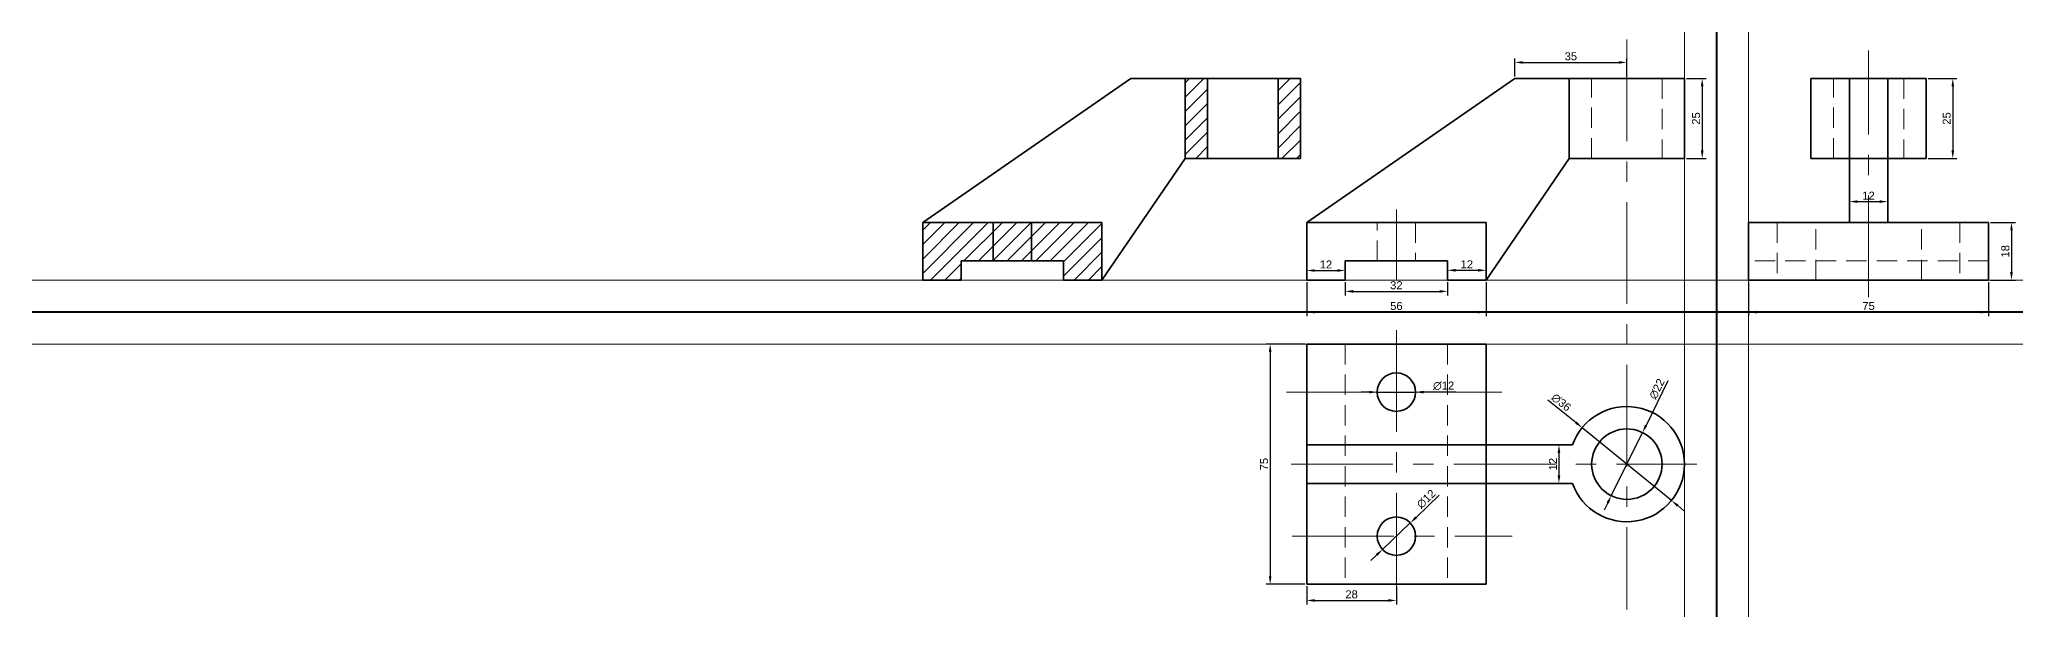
# Model space of a CAD drawing. Header units: millimetres. Extents: x 2450 to 7334, y 2362 to 2656.
# Drawn here: x 5509 to 6126, y 2393 to 2571 of the extents above; entities that cross this region are included whole.
import ezdxf

# ---------------------------------------------------------------- set-up
doc = ezdxf.new("R2010")
doc.units = ezdxf.units.MM
doc.linetypes.add('CENTER', pattern=[50.8, 31.75, -6.35, 6.35, -6.35])
doc.linetypes.add('HIDDEN', pattern=[9.525, 6.35, -3.175])
for name, color, linetype, lineweight in [('Centre line', 1, 'CENTER', 20), ('Constructn line', 251, 'Continuous', 9), ('Dimension line', 6, 'Continuous', 15), ('Hidden line', 3, 'HIDDEN', 20), ('Object line', 7, 'Continuous', 35), ('XY axis', 2, 'Continuous', 40)]:
    doc.layers.add(name, color=color, linetype=linetype, lineweight=lineweight)
doc.styles.get("Standard").update_dxf_attribs({"font": ''})
doc.styles.get('Standard').set_extended_font_data('Arial')
doc.dimstyles.new('ISO-25', dxfattribs={"dimtxt": 2.5, "dimasz": 2.5, "dimexe": 1.25, "dimexo": 0.625, "dimtad": 1, "dimtxsty": 'Standard', "dimcen": 2.5, "dimadec": 0, "dimazin": 0, "dimtfac": 1, "dimtmove": 0, "dimatfit": 3, "dimfxl": 1, "dimarcsym": 0})

# ---------------------------------------------------------------- blocks, each defined once
blk = doc.blocks.new('*D30')
at = {"layer": 'Defpoints', "color": 0, "transparency": 16777216}
for p in [(5904.86, 2496.02), (5916.86, 2499.02), (5916.86, 2496.02)]:
    blk.add_point(p, dxfattribs=at)
at = {"layer": 'Dimension line', "color": 0, "lineweight": -2, "transparency": 16777216}
for p, q in [((5904.86, 2496.64), (5904.86, 2500.27)), ((5916.86, 2496.64), (5916.86, 2500.27)), ((5907.36, 2499.02), (5914.36, 2499.02))]:
    blk.add_line(p, q, dxfattribs=at)
at = {"layer": 'Dimension line', "color": 0, "transparency": 16777216}
for points in [[(5907.36, 2499.44), (5907.36, 2498.6), (5904.86, 2499.02)], [(5914.36, 2499.44), (5914.36, 2498.6), (5916.86, 2499.02)]]:
    blk.add_solid(points, dxfattribs=at)
at = {"layer": 'Dimension line', "color": 0, "transparency": 16777216, "insert": (5910.86, 2500.9), "char_height": 2.5, "attachment_point": 5}
blk.add_mtext('12', dxfattribs=at)
blk = doc.blocks.new('*D31')
at = {"layer": 'Defpoints', "color": 0, "transparency": 16777216}
for p in [(5948.86, 2496.02), (5960.86, 2499.08), (5960.86, 2496.02)]:
    blk.add_point(p, dxfattribs=at)
at = {"layer": 'Dimension line', "color": 0, "lineweight": -2, "transparency": 16777216}
for p, q in [((5948.86, 2496.64), (5948.86, 2500.33)), ((5960.86, 2496.64), (5960.86, 2500.33)), ((5951.36, 2499.08), (5958.36, 2499.08))]:
    blk.add_line(p, q, dxfattribs=at)
at = {"layer": 'Dimension line', "color": 0, "transparency": 16777216}
for points in [[(5951.36, 2499.5), (5951.36, 2498.66), (5948.86, 2499.08)], [(5958.36, 2499.5), (5958.36, 2498.66), (5960.86, 2499.08)]]:
    blk.add_solid(points, dxfattribs=at)
at = {"layer": 'Dimension line', "color": 0, "transparency": 16777216, "insert": (5954.86, 2500.96), "char_height": 2.5, "attachment_point": 5}
blk.add_mtext('12', dxfattribs=at)
blk = doc.blocks.new('*D32')
at = {"layer": 'Defpoints', "color": 0, "transparency": 16777216}
for p in [(5916.86, 2496.02), (5948.86, 2496.02), (5948.86, 2492.5)]:
    blk.add_point(p, dxfattribs=at)
at = {"layer": 'Dimension line', "color": 0, "lineweight": -2, "transparency": 16777216}
for p, q in [((5916.86, 2495.39), (5916.86, 2491.25)), ((5948.86, 2495.39), (5948.86, 2491.25)), ((5919.36, 2492.5), (5946.36, 2492.5))]:
    blk.add_line(p, q, dxfattribs=at)
at = {"layer": 'Dimension line', "color": 0, "transparency": 16777216}
for points in [[(5919.36, 2492.91), (5919.36, 2492.08), (5916.86, 2492.5)], [(5946.36, 2492.91), (5946.36, 2492.08), (5948.86, 2492.5)]]:
    blk.add_solid(points, dxfattribs=at)
at = {"layer": 'Dimension line', "color": 0, "transparency": 16777216, "insert": (5932.86, 2494.4), "char_height": 2.5, "attachment_point": 5}
blk.add_mtext('32', dxfattribs=at)
blk = doc.blocks.new('*D33')
at = {"layer": 'Defpoints', "color": 0, "transparency": 16777216}
for p in [(5904.86, 2496.02), (5960.86, 2496.02), (5960.86, 2486.02)]:
    blk.add_point(p, dxfattribs=at)
at = {"layer": 'Dimension line', "color": 0, "lineweight": -2, "transparency": 16777216}
for p, q in [((5904.86, 2495.39), (5904.86, 2484.77)), ((5960.86, 2495.39), (5960.86, 2484.77)), ((5907.36, 2486.02), (5958.36, 2486.02))]:
    blk.add_line(p, q, dxfattribs=at)
at = {"layer": 'Dimension line', "color": 0, "transparency": 16777216}
for points in [[(5907.36, 2486.44), (5907.36, 2485.6), (5904.86, 2486.02)], [(5958.36, 2486.44), (5958.36, 2485.6), (5960.86, 2486.02)]]:
    blk.add_solid(points, dxfattribs=at)
at = {"layer": 'Dimension line', "color": 0, "transparency": 16777216, "insert": (5932.86, 2487.92), "char_height": 2.5, "attachment_point": 5}
blk.add_mtext('56', dxfattribs=at)
blk = doc.blocks.new('*D34')
at = {"layer": 'Defpoints', "color": 0, "transparency": 16777216}
for p in [(6022.86, 2559.02), (6022.86, 2534.02), (6028.39, 2534.02)]:
    blk.add_point(p, dxfattribs=at)
at = {"layer": 'Dimension line', "color": 0, "lineweight": -2, "transparency": 16777216}
for p, q in [((6023.48, 2559.02), (6029.64, 2559.02)), ((6028.39, 2556.52), (6028.39, 2536.52)), ((6023.48, 2534.02), (6029.64, 2534.02))]:
    blk.add_line(p, q, dxfattribs=at)
at = {"layer": 'Dimension line', "color": 0, "transparency": 16777216}
for points in [[(6027.97, 2556.52), (6028.81, 2556.52), (6028.39, 2559.02)], [(6027.97, 2536.52), (6028.81, 2536.52), (6028.39, 2534.02)]]:
    blk.add_solid(points, dxfattribs=at)
at = {"layer": 'Dimension line', "color": 0, "transparency": 16777216, "insert": (6026.49, 2546.52), "char_height": 2.5, "attachment_point": 5, "rotation": 90}
blk.add_mtext('25', dxfattribs=at)
blk = doc.blocks.new('*D35')
at = {"layer": 'Defpoints', "color": 0, "transparency": 16777216}
for p in [(6004.86, 2564.03), (5969.86, 2559.02), (6004.86, 2559.02)]:
    blk.add_point(p, dxfattribs=at)
at = {"layer": 'Dimension line', "color": 0, "lineweight": -2, "transparency": 16777216}
for p, q in [((5969.86, 2559.64), (5969.86, 2565.28)), ((5972.36, 2564.03), (6002.36, 2564.03)), ((6004.86, 2559.64), (6004.86, 2565.28))]:
    blk.add_line(p, q, dxfattribs=at)
at = {"layer": 'Dimension line', "color": 0, "transparency": 16777216}
for points in [[(5972.36, 2564.45), (5972.36, 2563.62), (5969.86, 2564.03)], [(6002.36, 2564.45), (6002.36, 2563.62), (6004.86, 2564.03)]]:
    blk.add_solid(points, dxfattribs=at)
at = {"layer": 'Dimension line', "color": 0, "transparency": 16777216, "insert": (5987.36, 2565.93), "char_height": 2.5, "attachment_point": 5}
blk.add_mtext('35', dxfattribs=at)
blk = doc.blocks.new('*D36')
at = {"layer": 'Defpoints', "color": 0, "transparency": 16777216}
for p in [(6042.86, 2496.02), (6117.86, 2496.02), (6117.86, 2486.02)]:
    blk.add_point(p, dxfattribs=at)
at = {"layer": 'Dimension line', "color": 0, "lineweight": -2, "transparency": 16777216}
for p, q in [((6042.86, 2495.39), (6042.86, 2484.77)), ((6117.86, 2495.39), (6117.86, 2484.77)), ((6045.36, 2486.02), (6115.36, 2486.02))]:
    blk.add_line(p, q, dxfattribs=at)
at = {"layer": 'Dimension line', "color": 0, "transparency": 16777216}
for points in [[(6045.36, 2486.44), (6045.36, 2485.6), (6042.86, 2486.02)], [(6115.36, 2486.44), (6115.36, 2485.6), (6117.86, 2486.02)]]:
    blk.add_solid(points, dxfattribs=at)
at = {"layer": 'Dimension line', "color": 0, "transparency": 16777216, "insert": (6080.36, 2487.92), "char_height": 2.5, "attachment_point": 5}
blk.add_mtext('75', dxfattribs=at)
blk = doc.blocks.new('*D37')
at = {"layer": 'Defpoints', "color": 0, "transparency": 16777216}
for p in [(6117.86, 2514.02), (6117.86, 2496.02), (6125.01, 2496.02)]:
    blk.add_point(p, dxfattribs=at)
at = {"layer": 'Dimension line', "color": 0, "lineweight": -2, "transparency": 16777216}
for p, q in [((6118.48, 2514.02), (6126.26, 2514.02)), ((6125.01, 2511.52), (6125.01, 2498.52)), ((6118.48, 2496.02), (6126.26, 2496.02))]:
    blk.add_line(p, q, dxfattribs=at)
at = {"layer": 'Dimension line', "color": 0, "transparency": 16777216}
for points in [[(6124.59, 2511.52), (6125.43, 2511.52), (6125.01, 2514.02)], [(6124.59, 2498.52), (6125.43, 2498.52), (6125.01, 2496.02)]]:
    blk.add_solid(points, dxfattribs=at)
at = {"layer": 'Dimension line', "color": 0, "transparency": 16777216, "insert": (6123.11, 2505.02), "char_height": 2.5, "attachment_point": 5, "rotation": 90}
blk.add_mtext('18', dxfattribs=at)
blk = doc.blocks.new('*D38')
at = {"layer": 'Defpoints', "color": 0, "transparency": 16777216}
for p in [(6086.36, 2520.54), (6074.36, 2514.02), (6086.36, 2514.02)]:
    blk.add_point(p, dxfattribs=at)
at = {"layer": 'Dimension line', "color": 0, "lineweight": -2, "transparency": 16777216}
for p, q in [((6074.36, 2514.64), (6074.36, 2521.79)), ((6076.86, 2520.54), (6083.86, 2520.54)), ((6086.36, 2514.64), (6086.36, 2521.79))]:
    blk.add_line(p, q, dxfattribs=at)
at = {"layer": 'Dimension line', "color": 0, "transparency": 16777216}
for points in [[(6076.86, 2520.96), (6076.86, 2520.13), (6074.36, 2520.54)], [(6083.86, 2520.96), (6083.86, 2520.13), (6086.36, 2520.54)]]:
    blk.add_solid(points, dxfattribs=at)
at = {"layer": 'Dimension line', "color": 0, "transparency": 16777216, "insert": (6080.36, 2522.42), "char_height": 2.5, "attachment_point": 5}
blk.add_mtext('12', dxfattribs=at)
blk = doc.blocks.new('*D39')
at = {"layer": 'Defpoints', "color": 0, "transparency": 16777216}
for p in [(6098.36, 2559.02), (6098.36, 2534.02), (6106.68, 2534.02)]:
    blk.add_point(p, dxfattribs=at)
at = {"layer": 'Dimension line', "color": 0, "lineweight": -2, "transparency": 16777216}
for p, q in [((6098.98, 2559.02), (6107.93, 2559.02)), ((6106.68, 2556.52), (6106.68, 2536.52)), ((6098.98, 2534.02), (6107.93, 2534.02))]:
    blk.add_line(p, q, dxfattribs=at)
at = {"layer": 'Dimension line', "color": 0, "transparency": 16777216}
for points in [[(6106.26, 2556.52), (6107.09, 2556.52), (6106.68, 2559.02)], [(6106.26, 2536.52), (6107.09, 2536.52), (6106.68, 2534.02)]]:
    blk.add_solid(points, dxfattribs=at)
at = {"layer": 'Dimension line', "color": 0, "transparency": 16777216, "insert": (6104.78, 2546.52), "char_height": 2.5, "attachment_point": 5, "rotation": 90}
blk.add_mtext('25', dxfattribs=at)
blk = doc.blocks.new('*D40')
at = {"layer": 'Defpoints', "color": 0, "transparency": 16777216}
for p in [(5926.86, 2461.02), (5938.86, 2461.02)]:
    blk.add_point(p, dxfattribs=at)
at = {"layer": 'Dimension line', "color": 0, "lineweight": -2, "transparency": 16777216}
for p, q in [((5924.36, 2461.02), (5921.86, 2461.02)), ((5926.86, 2461.02), (5938.86, 2461.02)), ((5951.39, 2461.02), (5941.36, 2461.02))]:
    blk.add_line(p, q, dxfattribs=at)
at = {"layer": 'Dimension line', "color": 0, "transparency": 16777216}
for points in [[(5924.36, 2461.44), (5924.36, 2460.6), (5926.86, 2461.02)], [(5941.36, 2461.44), (5941.36, 2460.6), (5938.86, 2461.02)]]:
    blk.add_solid(points, dxfattribs=at)
at = {"layer": 'Dimension line', "color": 0, "transparency": 16777216, "insert": (5947.62, 2462.99), "char_height": 2.5, "attachment_point": 5}
blk.add_mtext('∅12', dxfattribs=at)
blk = doc.blocks.new('*D41')
at = {"layer": 'Defpoints', "color": 0, "transparency": 16777216}
for p in [(5937.2, 2420.16), (5928.52, 2411.88)]:
    blk.add_point(p, dxfattribs=at)
at = {"layer": 'Dimension line', "color": 0, "lineweight": -2, "transparency": 16777216}
for p, q in [((5946.27, 2428.8), (5939.01, 2421.89)), ((5928.52, 2411.88), (5937.2, 2420.16)), ((5926.71, 2410.15), (5924.9, 2408.43))]:
    blk.add_line(p, q, dxfattribs=at)
at = {"layer": 'Dimension line', "color": 0, "transparency": 16777216}
for points in [[(5938.72, 2422.19), (5939.3, 2421.58), (5937.2, 2420.16)], [(5926.42, 2410.45), (5927, 2409.85), (5928.52, 2411.88)]]:
    blk.add_solid(points, dxfattribs=at)
at = {"layer": 'Dimension line', "color": 0, "transparency": 16777216, "insert": (5942.18, 2427.63), "char_height": 2.5, "attachment_point": 5, "rotation": 43.64251}
blk.add_mtext('∅12', dxfattribs=at)
blk = doc.blocks.new('*D42')
at = {"layer": 'Defpoints', "color": 0, "transparency": 16777216}
for p in [(6009.74, 2448.38), (5999.98, 2428.66)]:
    blk.add_point(p, dxfattribs=at)
at = {"layer": 'Dimension line', "color": 0, "lineweight": -2, "transparency": 16777216}
for p, q in [((6017.71, 2464.51), (6010.84, 2450.62)), ((5999.98, 2428.66), (6009.74, 2448.38)), ((5998.88, 2426.42), (5997.77, 2424.18))]:
    blk.add_line(p, q, dxfattribs=at)
at = {"layer": 'Dimension line', "color": 0, "transparency": 16777216}
for points in [[(6010.47, 2450.8), (6011.22, 2450.44), (6009.74, 2448.38)], [(5998.5, 2426.6), (5999.25, 2426.23), (5999.98, 2428.66)]]:
    blk.add_solid(points, dxfattribs=at)
at = {"layer": 'Dimension line', "color": 0, "transparency": 16777216, "insert": (6014.27, 2462.01), "char_height": 2.5, "attachment_point": 5, "rotation": 63.69013}
blk.add_mtext('∅22', dxfattribs=at)
blk = doc.blocks.new('*D43')
at = {"layer": 'Defpoints', "color": 0, "transparency": 16777216}
for p in [(5990.91, 2449.9), (6018.81, 2427.14)]:
    blk.add_point(p, dxfattribs=at)
at = {"layer": 'Dimension line', "color": 0, "lineweight": -2, "transparency": 16777216}
for p, q in [((5980.17, 2458.66), (5988.97, 2451.48)), ((6018.81, 2427.14), (5990.91, 2449.9)), ((6020.75, 2425.56), (6022.68, 2423.98))]:
    blk.add_line(p, q, dxfattribs=at)
at = {"layer": 'Dimension line', "color": 0, "transparency": 16777216}
for points in [[(5989.24, 2451.8), (5988.71, 2451.15), (5990.91, 2449.9)], [(6021.01, 2425.88), (6020.48, 2425.24), (6018.81, 2427.14)]]:
    blk.add_solid(points, dxfattribs=at)
at = {"layer": 'Dimension line', "color": 0, "transparency": 16777216, "insert": (5984.34, 2457.8), "char_height": 2.5, "attachment_point": 5, "rotation": 320.79759}
blk.add_mtext('∅36', dxfattribs=at)
blk = doc.blocks.new('*D44')
at = {"layer": 'Defpoints', "color": 0, "transparency": 16777216}
for p in [(5904.86, 2476.02), (5893.43, 2401.02), (5904.86, 2401.02)]:
    blk.add_point(p, dxfattribs=at)
at = {"layer": 'Dimension line', "color": 0, "lineweight": -2, "transparency": 16777216}
for p, q in [((5904.23, 2476.02), (5892.18, 2476.02)), ((5893.43, 2473.52), (5893.43, 2403.52)), ((5904.23, 2401.02), (5892.18, 2401.02))]:
    blk.add_line(p, q, dxfattribs=at)
at = {"layer": 'Dimension line', "color": 0, "transparency": 16777216}
for points in [[(5893.01, 2473.52), (5893.85, 2473.52), (5893.43, 2476.02)], [(5893.01, 2403.52), (5893.85, 2403.52), (5893.43, 2401.02)]]:
    blk.add_solid(points, dxfattribs=at)
at = {"layer": 'Dimension line', "color": 0, "transparency": 16777216, "insert": (5891.53, 2438.52), "char_height": 2.5, "attachment_point": 5, "rotation": 90}
blk.add_mtext('75', dxfattribs=at)
blk = doc.blocks.new('*D46')
at = {"layer": 'Defpoints', "color": 0, "transparency": 16777216}
for p in [(5983.65, 2444.52), (5983.65, 2432.52), (5983.65, 2432.52)]:
    blk.add_point(p, dxfattribs=at)
at = {"layer": 'Dimension line', "color": 0, "lineweight": -2, "transparency": 16777216}
for p, q in [((5984.27, 2444.52), (5984.9, 2444.52)), ((5983.65, 2442.02), (5983.65, 2435.02)), ((5984.27, 2432.52), (5984.9, 2432.52))]:
    blk.add_line(p, q, dxfattribs=at)
at = {"layer": 'Dimension line', "color": 0, "transparency": 16777216}
for points in [[(5983.23, 2442.02), (5984.06, 2442.02), (5983.65, 2444.52)], [(5983.23, 2435.02), (5984.06, 2435.02), (5983.65, 2432.52)]]:
    blk.add_solid(points, dxfattribs=at)
at = {"layer": 'Dimension line', "color": 0, "transparency": 16777216, "insert": (5981.77, 2438.52), "char_height": 2.5, "attachment_point": 5, "rotation": 90}
blk.add_mtext('12', dxfattribs=at)
blk = doc.blocks.new('*D47')
at = {"layer": 'Defpoints', "color": 0, "transparency": 16777216}
for p in [(5904.86, 2401.02), (5932.86, 2401.02), (5932.86, 2395.94)]:
    blk.add_point(p, dxfattribs=at)
at = {"layer": 'Dimension line', "color": 0, "lineweight": -2, "transparency": 16777216}
for p, q in [((5904.86, 2400.39), (5904.86, 2394.69)), ((5907.36, 2395.94), (5930.36, 2395.94)), ((5932.86, 2400.39), (5932.86, 2394.69))]:
    blk.add_line(p, q, dxfattribs=at)
at = {"layer": 'Dimension line', "color": 0, "transparency": 16777216}
for points in [[(5907.36, 2396.36), (5907.36, 2395.52), (5904.86, 2395.94)], [(5930.36, 2396.36), (5930.36, 2395.52), (5932.86, 2395.94)]]:
    blk.add_solid(points, dxfattribs=at)
at = {"layer": 'Dimension line', "color": 0, "transparency": 16777216, "insert": (5918.86, 2397.84), "char_height": 2.5, "attachment_point": 5}
blk.add_mtext('28', dxfattribs=at)

msp = doc.modelspace()

# ---------------------------------------------------------------- hatches: boundary and pattern name
at = {"layer": 'Object line'}
h = msp.add_hatch(dxfattribs=at)
h.set_pattern_fill('ANSI31', color=256)
h.paths.add_polyline_path([(5873.888, 2559.019), (5866.888, 2559.019), (5866.888, 2534.019), (5873.888, 2534.019)])
h.paths.add_polyline_path([(5902.888, 2559.019), (5895.888, 2559.019), (5895.888, 2534.019), (5902.888, 2534.019)])
h.paths.add_polyline_path([(5840.888, 2514.019), (5818.888, 2514.019), (5818.888, 2502.019), (5828.888, 2502.019), (5828.888, 2496.019), (5840.888, 2496.019)])
h.paths.add_polyline_path([(5818.888, 2514.019), (5812.888, 2514.019), (5806.888, 2514.019), (5806.888, 2502.019), (5818.888, 2502.019)])
h.paths.add_polyline_path([(5806.888, 2514.019), (5784.888, 2514.019), (5784.888, 2496.019), (5796.888, 2496.019), (5796.888, 2502.019), (5806.888, 2502.019)])

# ---------------------------------------------------------------- linework, layer by layer
at = {"layer": 'Centre line'}
for p, q in [((6004.86, 2571.185), (6004.86, 2393.112)), ((6080.36, 2490.736), (6080.36, 2567.783)), ((5932.86, 2496.019), (5932.86, 2518.029)), ((5932.86, 2496.019), (5932.86, 2518.029)), ((5812.888, 2496.019), (5812.888, 2496.019)), ((5932.86, 2480.408), (5932.86, 2395.939)), ((5898.555, 2461.019), (5965.796, 2461.019)), ((5899.971, 2438.519), (6026.667, 2438.519)), ((5900.325, 2416.019), (5968.981, 2416.019))]:
    msp.add_line(p, q, dxfattribs=at)
at = {"layer": 'Constructn line'}
for p, q in [((3837.958, 2496.019), (5904.86, 2496.019)), ((5796.888, 2496.019), (5828.888, 2496.019)), ((5916.86, 2496.019), (5948.86, 2496.019)), ((5916.86, 2496.019), (5948.86, 2496.019))]:
    msp.add_line(p, q, dxfattribs=at)
for p in [(6022.86, 2767.912), (6042.86, 2767.912)]:
    msp.add_xline(p, (0, -1), dxfattribs=at)
for p in [(5960.86, 2496.019), (3837.958, 2476.019)]:
    msp.add_ray(p, (1, 0), dxfattribs=at)
at = {"layer": 'Hidden line'}
for p, q in [((5993.86, 2534.019), (5993.86, 2559.019)), ((5993.86, 2534.019), (5993.86, 2559.019)), ((6015.86, 2559.019), (6015.86, 2534.019)), ((6015.86, 2559.019), (6015.86, 2534.019)), ((6069.36, 2534.019), (6069.36, 2559.019)), ((6091.36, 2559.019), (6091.36, 2534.019)), ((5926.86, 2502.019), (5926.86, 2514.019)), ((5926.86, 2502.019), (5926.86, 2514.019)), ((5938.86, 2514.019), (5938.86, 2502.019)), ((5938.86, 2514.019), (5938.86, 2502.019)), ((6051.86, 2514.019), (6051.86, 2496.019)), ((6063.86, 2496.019), (6063.86, 2514.019)), ((6096.86, 2496.019), (6096.86, 2514.019)), ((6108.86, 2514.019), (6108.86, 2496.019)), ((6117.86, 2502.019), (6042.86, 2502.019)), ((5916.86, 2476.019), (5916.86, 2401.019)), ((5948.86, 2476.019), (5948.86, 2401.019))]:
    msp.add_line(p, q, dxfattribs=at)
at = {"layer": 'Object line'}
for p, q in [((5849.888, 2559.019), (5784.888, 2514.019)), ((5884.888, 2559.019), (5849.888, 2559.019)), ((5866.888, 2534.019), (5866.888, 2559.019)), ((5866.888, 2559.019), (5902.888, 2559.019)), ((5873.888, 2534.019), (5873.888, 2559.019)), ((5884.888, 2559.019), (5884.888, 2559.019)), ((5884.888, 2559.019), (5895.888, 2559.019)), ((5895.888, 2559.019), (5895.888, 2534.019)), ((5902.888, 2559.019), (5902.888, 2534.019)), ((5969.86, 2559.019), (5904.86, 2514.019)), ((5969.86, 2559.019), (5904.86, 2514.019)), ((6004.86, 2559.019), (5969.86, 2559.019)), ((6004.86, 2559.019), (5969.86, 2559.019)), ((5986.86, 2534.019), (5986.86, 2559.019)), ((5986.86, 2559.019), (6022.86, 2559.019)), ((5986.86, 2534.019), (5986.86, 2559.019)), ((5986.86, 2559.019), (6022.86, 2559.019)), ((6004.86, 2559.019), (6004.86, 2559.019)), ((6004.86, 2559.019), (6015.86, 2559.019)), ((6004.86, 2559.019), (6004.86, 2559.019)), ((6004.86, 2559.019), (6015.86, 2559.019)), ((6022.86, 2559.019), (6022.86, 2534.019)), ((6022.86, 2559.019), (6022.86, 2534.019)), ((6062.36, 2534.019), (6062.36, 2559.019)), ((6062.36, 2559.019), (6080.36, 2559.019)), ((6086.36, 2559.019), (6074.36, 2559.019)), ((6074.36, 2559.019), (6074.36, 2514.019)), ((6080.36, 2559.019), (6098.36, 2559.019)), ((6080.36, 2559.019), (6091.36, 2559.019)), ((6086.36, 2514.019), (6086.36, 2559.019)), ((6098.36, 2559.019), (6098.36, 2534.019)), ((5840.888, 2496.019), (5866.888, 2534.019)), ((5902.888, 2534.019), (5866.888, 2534.019)), ((5895.888, 2534.019), (5873.888, 2534.019)), ((5960.86, 2496.019), (5986.86, 2534.019)), ((5960.86, 2496.019), (5986.86, 2534.019)), ((6022.86, 2534.019), (5986.86, 2534.019)), ((6022.86, 2534.019), (5986.86, 2534.019)), ((6015.86, 2534.019), (5993.86, 2534.019)), ((6015.86, 2534.019), (5993.86, 2534.019)), ((6098.36, 2534.019), (6062.36, 2534.019)), ((6091.36, 2534.019), (6069.36, 2534.019)), ((5840.888, 2514.019), (5784.888, 2514.019)), ((5784.888, 2514.019), (5784.888, 2496.019)), ((5806.888, 2502.019), (5806.888, 2514.019)), ((5812.888, 2514.019), (5818.888, 2514.019)), ((5818.888, 2514.019), (5818.888, 2502.019)), ((5840.888, 2496.019), (5840.888, 2514.019)), ((5960.86, 2514.019), (5904.86, 2514.019)), ((5904.86, 2514.019), (5904.86, 2496.019)), ((5960.86, 2514.019), (5904.86, 2514.019)), ((5904.86, 2514.019), (5904.86, 2496.019)), ((5932.86, 2514.019), (5938.86, 2514.019)), ((5932.86, 2514.019), (5938.86, 2514.019)), ((5960.86, 2496.019), (5960.86, 2514.019)), ((5960.86, 2496.019), (5960.86, 2514.019)), ((6117.86, 2514.019), (6042.86, 2514.019)), ((6042.86, 2514.019), (6042.86, 2496.019)), ((6042.86, 2514.019), (6057.86, 2514.019)), ((6057.86, 2514.019), (6051.86, 2514.019)), ((6057.86, 2514.019), (6057.86, 2514.019)), ((6080.36, 2514.019), (6086.36, 2514.019)), ((6096.86, 2514.019), (6096.86, 2514.019)), ((6117.86, 2514.019), (6102.86, 2514.019)), ((6102.86, 2514.019), (6102.86, 2514.019)), ((6102.86, 2514.019), (6108.86, 2514.019)), ((6117.86, 2496.019), (6117.86, 2514.019)), ((5796.888, 2496.019), (5796.888, 2502.019)), ((5796.888, 2502.019), (5828.888, 2502.019)), ((5818.888, 2502.019), (5806.888, 2502.019)), ((5828.888, 2502.019), (5828.888, 2496.019)), ((5916.86, 2496.019), (5916.86, 2502.019)), ((5916.86, 2502.019), (5948.86, 2502.019)), ((5916.86, 2496.019), (5916.86, 2502.019)), ((5916.86, 2502.019), (5948.86, 2502.019)), ((5938.86, 2502.019), (5926.86, 2502.019)), ((5938.86, 2502.019), (5926.86, 2502.019)), ((5948.86, 2502.019), (5948.86, 2496.019)), ((5948.86, 2502.019), (5948.86, 2496.019)), ((6117.86, 2496.019), (6117.86, 2502.019)), ((5784.888, 2496.019), (5796.888, 2496.019)), ((5828.888, 2496.019), (5840.888, 2496.019)), ((5884.888, 2496.019), (5884.888, 2496.019)), ((5904.86, 2496.019), (5916.86, 2496.019)), ((5904.86, 2496.019), (5916.86, 2496.019)), ((5948.86, 2496.019), (5960.86, 2496.019)), ((5948.86, 2496.019), (5960.86, 2496.019)), ((6004.86, 2496.019), (6004.86, 2496.019)), ((6004.86, 2496.019), (6004.86, 2496.019)), ((6042.86, 2496.019), (6117.86, 2496.019)), ((6051.86, 2496.019), (6063.86, 2496.019)), ((6108.86, 2496.019), (6096.86, 2496.019)), ((5904.86, 2476.019), (5904.86, 2401.019)), ((5960.86, 2476.019), (5904.86, 2476.019)), ((5904.86, 2476.019), (5960.86, 2476.019)), ((5904.86, 2476.019), (5904.86, 2461.019)), ((5960.86, 2401.019), (5960.86, 2476.019)), ((5904.86, 2438.519), (5904.86, 2444.519)), ((5904.86, 2444.519), (5987.889, 2444.519)), ((6004.86, 2444.519), (6004.86, 2444.519)), ((5987.889, 2432.519), (5904.86, 2432.519)), ((5904.86, 2401.019), (5904.86, 2416.019)), ((5904.86, 2401.019), (5960.86, 2401.019))]:
    msp.add_line(p, q, dxfattribs=at)
for centre, radius in [((5932.86, 2461.019), 6), ((6004.86, 2438.519), 11), ((5932.86, 2416.019), 6)]:
    msp.add_circle(centre, radius, dxfattribs=at)
msp.add_arc((6004.86, 2438.519), 18, 199.471221, 160.528779, dxfattribs=at)
at = {"layer": 'XY axis'}
for p, direction in [((6032.86, 2767.912), (0, -1)), ((2524.833, 2486.019), (-1, 0))]:
    msp.add_xline(p, direction, dxfattribs=at)

# ---------------------------------------------------------------- dimensions: what is measured, and where the dimension line sits
at = {"layer": 'Dimension line'}
for base, p1, p2, picture, middle in [((6004.86, 2564.032), (5969.86, 2559.019), (6004.86, 2559.019), '*D35', (5987.36, 2565.934)), ((6086.36, 2520.544), (6074.36, 2514.019), (6086.36, 2514.019), '*D38', (6080.36, 2522.424)), ((5916.86, 2499.019), (5904.86, 2496.019), (5916.86, 2496.019), '*D30', (5910.86, 2500.899)), ((5960.86, 2499.079), (5948.86, 2496.019), (5960.86, 2496.019), '*D31', (5954.86, 2500.959)), ((5960.86, 2486.019), (5904.86, 2496.019), (5960.86, 2496.019), '*D33', (5932.86, 2487.92)), ((5948.86, 2492.498), (5916.86, 2496.019), (5948.86, 2496.019), '*D32', (5932.86, 2494.4)), ((6117.86, 2486.019), (6042.86, 2496.019), (6117.86, 2496.019), '*D36', (6080.36, 2487.915)), ((5932.86, 2395.939), (5904.86, 2401.019), (5932.86, 2401.019), '*D47', (5918.86, 2397.841))]:
    dim = msp.add_linear_dim(base=base, p1=p1, p2=p2, dimstyle='ISO-25', dxfattribs=at)
    dim.commit()
    dim.dimension.update_dxf_attribs({"geometry": picture, "text_midpoint": middle})
for base, p1, p2, picture, middle in [((6028.389, 2534.019), (6022.86, 2559.019), (6022.86, 2534.019), '*D34', (6026.488, 2546.519)), ((6106.677, 2534.019), (6098.36, 2559.019), (6098.36, 2534.019), '*D39', (6104.775, 2546.519)), ((6125.011, 2496.019), (6117.86, 2514.019), (6117.86, 2496.019), '*D37', (6123.11, 2505.019)), ((5893.431, 2401.019), (5904.86, 2476.019), (5904.86, 2401.019), '*D44', (5891.535, 2438.519)), ((5983.647, 2432.519), (5983.647, 2444.519), (5983.647, 2432.519), '*D46', (5981.767, 2438.519))]:
    dim = msp.add_linear_dim(base=base, p1=p1, p2=p2, angle=90, dimstyle='ISO-25', dxfattribs=at)
    dim.commit()
    dim.dimension.update_dxf_attribs({"geometry": picture, "text_midpoint": middle})
for p1, p2, picture, middle in [((5926.86, 2461.019), (5938.86, 2461.019), '*D40', (5947.623, 2462.99)), ((5928.518, 2411.878), (5937.202, 2420.16), '*D41', (5942.183, 2427.634))]:
    dim = msp.add_diameter_dim_2p(p1=p1, p2=p2, dimstyle='ISO-25', dxfattribs=at)
    dim.commit()
    dim.dimension.update_dxf_attribs({"geometry": picture, "text_midpoint": middle})
for p1, p2, picture, middle in [((5999.984, 2428.658), (6009.735, 2448.379), '*D42', (6016.042, 2461.134)), ((6018.808, 2427.142), (5990.911, 2449.896), '*D43', (5983.097, 2456.269))]:
    dim = msp.add_diameter_dim_2p(p1=p1, p2=p2, dimstyle='ISO-25', dxfattribs=at)
    dim.commit()
    dim.dimension.update_dxf_attribs({"geometry": picture, "text_midpoint": middle, "dimtype": 163})

doc.saveas('drawing.dxf')
